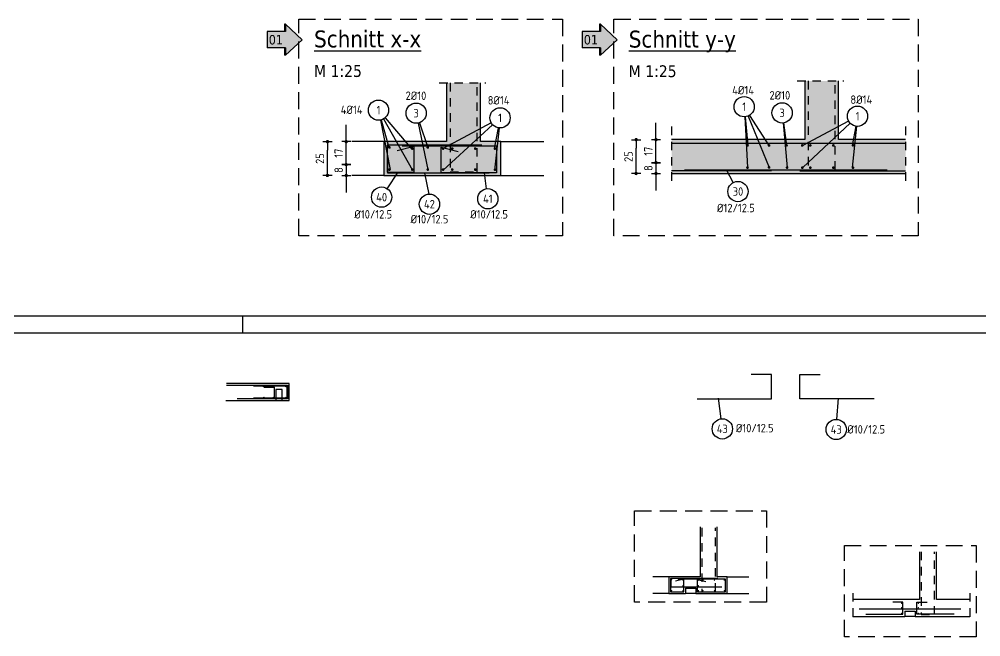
# Model space of a CAD drawing. Extents: x -36 to 85, y -7 to 53.
# Drawn here: x 7.19 to 21.42, y -4.5 to 4.64 of the extents above; entities that cross this region are included whole.
import ezdxf
from ezdxf.enums import TextEntityAlignment as Align

# ---------------------------------------------------------------- set-up
doc = ezdxf.new("R2010")
doc.units = 0
doc.header["$LTSCALE"] = 0.5
for name, pattern in [('AUSGEZOGEN', [1000.01, 1000, 0.01]), ('HIDDEN', [0.375, 0.25, -0.125]), ('STRICHLINIE', [0.75, 0.5, -0.25])]:
    doc.linetypes.add(name, pattern=pattern)
for name, color, linetype in [('BETON', 7, 'Continuous'), ('DETAIL', 7, 'Continuous'), ('grau_hell', 7, 'Continuous'), ('grau_mittel', 7, 'Continuous'), ('HILFE', 7, 'Continuous'), ('index', 7, 'Continuous'), ('MASSE', 7, 'Continuous'), ('OBJEKT', 7, 'Continuous'), ('RAHMEN', 7, 'Continuous'), ('RND', 7, 'Continuous'), ('TEXT', 7, 'Continuous')]:
    doc.layers.add(name, color=color, linetype=linetype)
doc.layers.add('NOPLOT', color=7, linetype='Continuous', plot=False)
doc.styles.add('helv', font='tahoma.ttf')
doc.styles.add('txt', font='isocp.shx')
doc.dimstyles.new('DOT_I', dxfattribs={"dimscale": 0.5, "dimtxt": 0.25, "dimasz": 0.25, "dimexe": 0.1, "dimexo": 0.3, "dimgap": 0.1, "dimtad": 1, "dimdec": 3, "dimzin": 3, "dimtxsty": 'txt', "dimblk": 'DOT', "dimblk1": 'DOT', "dimblk2": 'DOT', "dimsah": 1, "dimcen": 0.1, "dimse1": 1, "dimse2": 1, "dimazin": 0, "dimtfac": 1, "dimtdec": 4, "dimtix": 1, "dimtmove": 2, "dimatfit": 3, "dimfxl": 0, "dimtvp": 1, "dimtolj": 1, "dimtzin": 0, "dimarcsym": 0})

# ---------------------------------------------------------------- blocks, each defined once
blk = doc.blocks.new('DINA0')
at = {"layer": 'RAHMEN', "color": 5}
blk.add_line((2, 0.5), (118.4, 0.5), dxfattribs=at)
at = {"layer": 'RAHMEN', "color": 7}
blk.add_line((21, 0), (21, 0.5), dxfattribs=at)
at = {"layer": 'RAHMEN'}
blk.add_line((0, 0), (118.9, 0), dxfattribs=at)
blk = doc.blocks.new('RND_HIN')
at = {"layer": 'RND', "color": 7, "linetype": 'Continuous'}
blk.add_circle((0, 0), 0.3, dxfattribs=at)
at = {"layer": 'RND', "color": 7, "linetype": 'Continuous', "style": 'txt'}
blk.add_attdef('POSI', text='', height=0.25, dxfattribs=at).set_placement((0, 0), align=Align.MIDDLE)
blk = doc.blocks.new('DOT')
at = {"layer": 'MASSE', "color": 7, "linetype": 'Continuous'}
for p, q in [((0, 0), (-1, 0)), ((0, 0.54), (0, -0.54))]:
    blk.add_line(p, q, dxfattribs=at)
at = {"layer": 'MASSE', "color": 7, "linetype": 'Continuous', "const_width": 0.2}
blk.add_lwpolyline([(-0.1, 0, 1), (0.1, 0, 1)], format="xyb", close=True, dxfattribs=at)
blk = doc.blocks.new('*D45')
at = {"layer": 'Defpoints', "color": 0, "linetype": 'AUSGEZOGEN', "transparency": 16777216}
for p in [(12.029, 2.829), (12.029, 2.829), (12.029, 2.489)]:
    blk.add_point(p, dxfattribs=at)
at = {"layer": 'MASSE', "color": 0, "linetype": 'AUSGEZOGEN', "lineweight": -2, "transparency": 16777216}
for p, q in [((12.029, 2.954), (12.029, 3.079)), ((12.029, 2.489), (12.029, 2.829)), ((12.029, 2.364), (12.029, 2.239))]:
    blk.add_line(p, q, dxfattribs=at)
at = {"layer": 'MASSE', "color": 0, "linetype": 'AUSGEZOGEN', "lineweight": -2, "transparency": 16777216, "xscale": 0.125, "yscale": 0.125, "zscale": 0.125}
for p, rotation in [((12.029, 2.829), 270), ((12.029, 2.489), 90)]:
    blk.add_blockref('DOT', p, dxfattribs=dict(at, rotation=rotation))
at = {"layer": 'MASSE', "color": 0, "linetype": 'AUSGEZOGEN', "transparency": 16777216, "insert": (11.917, 2.659), "char_height": 0.125, "attachment_point": 5, "rotation": 90, "style": 'txt'}
blk.add_mtext('\\A1;17', dxfattribs=at)
blk = doc.blocks.new('*D46')
at = {"layer": 'Defpoints', "color": 0, "linetype": 'AUSGEZOGEN', "transparency": 16777216}
for p in [(12.029, 2.489), (12.029, 2.329), (12.029, 2.329)]:
    blk.add_point(p, dxfattribs=at)
at = {"layer": 'MASSE', "color": 0, "linetype": 'AUSGEZOGEN', "lineweight": -2, "transparency": 16777216}
for p, q in [((12.029, 2.614), (12.029, 2.739)), ((12.029, 2.489), (12.029, 2.329)), ((12.029, 2.204), (12.029, 2.079))]:
    blk.add_line(p, q, dxfattribs=at)
at = {"layer": 'MASSE', "color": 0, "linetype": 'AUSGEZOGEN', "lineweight": -2, "transparency": 16777216, "xscale": 0.125, "yscale": 0.125, "zscale": 0.125}
for p, rotation in [((12.029, 2.489), 270), ((12.029, 2.329), 90)]:
    blk.add_blockref('DOT', p, dxfattribs=dict(at, rotation=rotation))
at = {"layer": 'MASSE', "color": 0, "linetype": 'AUSGEZOGEN', "transparency": 16777216, "insert": (11.917, 2.409), "char_height": 0.125, "attachment_point": 5, "rotation": 90, "style": 'txt'}
blk.add_mtext('\\A1;8', dxfattribs=at)
blk = doc.blocks.new('*D47')
at = {"layer": 'Defpoints', "color": 0, "linetype": 'AUSGEZOGEN', "transparency": 16777216}
for p in [(11.751, 2.829), (11.751, 2.829), (11.751, 2.329)]:
    blk.add_point(p, dxfattribs=at)
at = {"layer": 'MASSE', "color": 0, "linetype": 'AUSGEZOGEN', "lineweight": -2, "transparency": 16777216}
blk.add_line((11.751, 2.454), (11.751, 2.704), dxfattribs=at)
at = {"layer": 'MASSE', "color": 0, "linetype": 'AUSGEZOGEN', "lineweight": -2, "transparency": 16777216, "xscale": 0.125, "yscale": 0.125, "zscale": 0.125}
for p, rotation in [((11.751, 2.829), 90), ((11.751, 2.329), 270)]:
    blk.add_blockref('DOT', p, dxfattribs=dict(at, rotation=rotation))
at = {"layer": 'MASSE', "color": 0, "linetype": 'AUSGEZOGEN', "transparency": 16777216, "insert": (11.639, 2.579), "char_height": 0.125, "attachment_point": 5, "rotation": 90, "style": 'txt'}
blk.add_mtext('\\A1;25', dxfattribs=at)
blk = doc.blocks.new('*D49')
at = {"layer": 'Defpoints', "color": 0, "linetype": 'AUSGEZOGEN', "transparency": 16777216}
for p in [(16.614, 2.858), (16.614, 2.858), (16.614, 2.518)]:
    blk.add_point(p, dxfattribs=at)
at = {"layer": 'MASSE', "color": 0, "linetype": 'AUSGEZOGEN', "lineweight": -2, "transparency": 16777216}
for p, q in [((16.614, 2.983), (16.614, 3.108)), ((16.614, 2.518), (16.614, 2.858)), ((16.614, 2.393), (16.614, 2.268))]:
    blk.add_line(p, q, dxfattribs=at)
at = {"layer": 'MASSE', "color": 0, "linetype": 'AUSGEZOGEN', "lineweight": -2, "transparency": 16777216, "xscale": 0.125, "yscale": 0.125, "zscale": 0.125}
for p, rotation in [((16.614, 2.858), 270), ((16.614, 2.518), 90)]:
    blk.add_blockref('DOT', p, dxfattribs=dict(at, rotation=rotation))
at = {"layer": 'MASSE', "color": 0, "linetype": 'AUSGEZOGEN', "transparency": 16777216, "insert": (16.501, 2.688), "char_height": 0.125, "attachment_point": 5, "rotation": 90, "style": 'txt'}
blk.add_mtext('\\A1;17', dxfattribs=at)
blk = doc.blocks.new('*D50')
at = {"layer": 'Defpoints', "color": 0, "linetype": 'AUSGEZOGEN', "transparency": 16777216}
for p in [(16.614, 2.518), (16.614, 2.358), (16.614, 2.358)]:
    blk.add_point(p, dxfattribs=at)
at = {"layer": 'MASSE', "color": 0, "linetype": 'AUSGEZOGEN', "lineweight": -2, "transparency": 16777216}
for p, q in [((16.614, 2.643), (16.614, 2.768)), ((16.614, 2.518), (16.614, 2.358)), ((16.614, 2.233), (16.614, 2.108))]:
    blk.add_line(p, q, dxfattribs=at)
at = {"layer": 'MASSE', "color": 0, "linetype": 'AUSGEZOGEN', "lineweight": -2, "transparency": 16777216, "xscale": 0.125, "yscale": 0.125, "zscale": 0.125}
for p, rotation in [((16.614, 2.518), 270), ((16.614, 2.358), 90)]:
    blk.add_blockref('DOT', p, dxfattribs=dict(at, rotation=rotation))
at = {"layer": 'MASSE', "color": 0, "linetype": 'AUSGEZOGEN', "transparency": 16777216, "insert": (16.501, 2.438), "char_height": 0.125, "attachment_point": 5, "rotation": 90, "style": 'txt'}
blk.add_mtext('\\A1;8', dxfattribs=at)
blk = doc.blocks.new('*D51')
at = {"layer": 'Defpoints', "color": 0, "linetype": 'AUSGEZOGEN', "transparency": 16777216}
for p in [(16.32, 2.858), (16.32, 2.858), (16.32, 2.358)]:
    blk.add_point(p, dxfattribs=at)
at = {"layer": 'MASSE', "color": 0, "linetype": 'AUSGEZOGEN', "lineweight": -2, "transparency": 16777216}
blk.add_line((16.32, 2.483), (16.32, 2.733), dxfattribs=at)
at = {"layer": 'MASSE', "color": 0, "linetype": 'AUSGEZOGEN', "lineweight": -2, "transparency": 16777216, "xscale": 0.125, "yscale": 0.125, "zscale": 0.125}
for p, rotation in [((16.32, 2.858), 90), ((16.32, 2.358), 270)]:
    blk.add_blockref('DOT', p, dxfattribs=dict(at, rotation=rotation))
at = {"layer": 'MASSE', "color": 0, "linetype": 'AUSGEZOGEN', "transparency": 16777216, "insert": (16.207, 2.608), "char_height": 0.125, "attachment_point": 5, "rotation": 90, "style": 'txt'}
blk.add_mtext('\\A1;25', dxfattribs=at)
blk = doc.blocks.new('hin_ind5')
at = {"layer": 'grau_hell', "linetype": 'AUSGEZOGEN'}
h = blk.add_hatch(color=9, dxfattribs=at)
h.dxf.hatch_style = 2
h.paths.add_polyline_path([(0, 0), (0.619, -0.577), (0.619, -0.3), (1.306, -0.3), (1.306, 0.3), (0.619, 0.3), (0.619, 0.577)])
h.paths.add_polyline_path([(0.34, -0.274), (1.311, -0.274), (1.311, 0.274), (0.34, 0.274)], flags=9)
at = {"layer": 'OBJEKT', "linetype": 'AUSGEZOGEN'}
for points in [[(0.619, 0.3), (0.66, 0.3), (0.66, 0.577), (0.619, 0.577)], [(0.619, -0.577), (0.66, -0.577), (0.66, -0.3), (0.619, -0.3)]]:
    blk.add_hatch(color=1, dxfattribs=at).paths.add_polyline_path(points)
at = {"layer": 'OBJEKT', "color": 1, "linetype": 'AUSGEZOGEN'}
for p, q in [((0, 0), (0.619, 0.577)), ((0.619, 0.577), (0.619, 0.3)), ((0.619, 0.577), (0.66, 0.577)), ((0.66, 0.577), (0.66, 0.3)), ((0, 0), (0.619, -0.577)), ((0.619, 0.3), (1.306, 0.3)), ((1.306, 0.3), (1.306, -0.3)), ((0.619, -0.3), (0.619, -0.577)), ((0.619, -0.3), (1.306, -0.3)), ((0.66, -0.3), (0.66, -0.577))]:
    blk.add_line(p, q, dxfattribs=at)
at = {"layer": 'OBJEKT', "color": 7, "linetype": 'AUSGEZOGEN'}
blk.add_line((0.619, -0.577), (0.66, -0.577), dxfattribs=at)
at = {"layer": 'index', "color": 1, "linetype": 'Continuous', "style": 'helv'}
blk.add_attdef('INDEX', text='', height=0.35, rotation=360, dxfattribs=at).set_placement((1.259, 0), align=Align.MIDDLE_RIGHT)

msp = doc.modelspace()

# ---------------------------------------------------------------- hatches: boundary and pattern name
at = {"layer": 'grau_mittel'}
for points in [[(16.8454, 2.8584), (16.8454, 2.3584), (18.3853, 2.3584), (18.6853, 2.3584), (20.3082, 2.3584), (20.3082, 2.8584), (19.3153, 2.8584), (19.3153, 3.7274), (18.8153, 3.7274), (18.8153, 2.8584)], [(14.3151, 2.329), (14.3151, 2.829), (14.0151, 2.829), (14.0151, 3.698), (13.5151, 3.698), (13.5151, 2.829), (12.5851, 2.829), (12.5851, 2.329), (13.0851, 2.329), (13.3851, 2.329)]]:
    msp.add_hatch(color=61, dxfattribs=at).paths.add_polyline_path(points)

# ---------------------------------------------------------------- linework, layer by layer
at = {"layer": 'BETON', "color": 6, "linetype": 'AUSGEZOGEN', "lineweight": -2}
for p, q in [((18.8153, 3.7274), (18.8153, 2.8584)), ((19.3153, 2.8584), (19.3153, 3.7274)), ((13.5151, 3.698), (13.5151, 2.829)), ((14.0151, 2.829), (14.0151, 3.698)), ((18.8153, 2.8584), (16.8454, 2.8584)), ((20.3082, 2.8584), (19.3153, 2.8584)), ((12.5851, 2.829), (12.5851, 2.329)), ((13.5151, 2.829), (12.5851, 2.829)), ((14.3151, 2.829), (14.0151, 2.829)), ((14.3151, 2.329), (14.3151, 2.829)), ((12.5851, 2.329), (14.3151, 2.329)), ((16.8454, 2.3584), (20.3082, 2.3584)), ((17.268, -2.8678), (17.268, -3.6068)), ((17.518, -3.6068), (17.518, -2.8678)), ((20.514, -3.2366), (20.514, -3.9445)), ((20.764, -3.9445), (20.764, -3.2366)), ((17.268, -3.6068), (16.803, -3.6068)), ((16.803, -3.6068), (16.803, -3.8568)), ((17.668, -3.6068), (17.518, -3.6068)), ((17.668, -3.8568), (17.668, -3.6068)), ((17.053, -3.7768), (17.203, -3.7768)), ((17.053, -3.7768), (17.053, -3.8568)), ((17.203, -3.7768), (17.203, -3.8568)), ((16.803, -3.8568), (17.053, -3.8568)), ((17.203, -3.8568), (17.668, -3.8568)), ((20.514, -3.9445), (19.5291, -3.9445)), ((21.2605, -3.9445), (20.764, -3.9445)), ((20.299, -4.1145), (20.449, -4.1145)), ((20.299, -4.1145), (20.299, -4.1945)), ((20.449, -4.1145), (20.449, -4.1945)), ((19.5291, -4.1945), (20.299, -4.1945)), ((20.449, -4.1945), (21.2605, -4.1945))]:
    msp.add_line(p, q, dxfattribs=at)
at = {"layer": 'BETON', "color": 6, "linetype": 'AUSGEZOGEN'}
for p, q in [((11.1835, -0.7506), (10.2549, -0.7506)), ((11.0785, -0.8356), (10.9885, -0.8356)), ((10.9885, -0.8356), (10.9885, -1.0006)), ((11.0785, -1.0006), (11.0785, -0.8356)), ((11.1835, -1.0006), (11.1835, -0.7506)), ((10.2443, -1.0006), (10.9885, -1.0006)), ((11.0785, -1.0006), (11.1835, -1.0006))]:
    msp.add_line(p, q, dxfattribs=at)
at = {"layer": 'DETAIL', "color": 102, "linetype": 'STRICHLINIE'}
for points in [[(11.3263, 1.436), (11.3263, 4.6397), (15.2301, 4.6397), (15.2301, 1.436)], [(15.9895, 1.436), (15.9895, 4.6397), (20.4962, 4.6397), (20.4962, 1.436)], [(16.2958, -3.9815), (16.2958, -2.631), (18.2478, -2.631), (18.2478, -3.9815)], [(19.4026, -4.4951), (19.4026, -3.1446), (21.3545, -3.1446), (21.3545, -4.4951)]]:
    msp.add_lwpolyline(points, close=True, dxfattribs=at)
at = {"layer": 'HILFE', "color": 102, "linetype": 'HIDDEN'}
for p, q in [((18.7057, 3.7274), (19.394, 3.7274)), ((13.4055, 3.698), (14.0938, 3.698)), ((16.8454, 3.0515), (16.8454, 2.1603)), ((20.3082, 3.0515), (20.3082, 2.1603)), ((19.5291, -3.848), (19.5291, -4.2936)), ((21.2605, -3.848), (21.2605, -4.2936))]:
    msp.add_line(p, q, dxfattribs=at)
at = {"layer": 'NOPLOT', "color": 191, "linetype": 'Continuous'}
for points in [[(10.6585, -0.7756), (11.1585, -0.7756), (11.1585, -0.9756), (10.6585, -0.9756)], [(10.6585, -0.7856), (11.1485, -0.7856), (11.1485, -0.9656), (10.6585, -0.9656)]]:
    msp.add_lwpolyline(points, dxfattribs=at)
at = {"layer": 'OBJEKT', "color": 7, "linetype": 'AUSGEZOGEN'}
for p, q in [((12.5851, 2.829), (12.1107, 2.829)), ((14.3151, 2.829), (14.9556, 2.829)), ((12.5851, 2.329), (12.1107, 2.329)), ((14.3151, 2.329), (14.9556, 2.329)), ((10.9885, -1.0006), (11.0785, -1.0006)), ((16.803, -3.6068), (16.5658, -3.6068)), ((17.668, -3.6068), (17.9882, -3.6068)), ((16.803, -3.8568), (16.5658, -3.8568)), ((17.203, -3.8568), (17.053, -3.8568)), ((17.668, -3.8568), (17.9882, -3.8568)), ((20.449, -4.1945), (20.299, -4.1945))]:
    msp.add_line(p, q, dxfattribs=at)
at = {"layer": 'RND', "color": 102, "linetype": 'AUSGEZOGEN'}
for p, q in [((12.5352, 3.1477), (12.6784, 2.4154)), ((12.5463, 3.1503), (12.6584, 2.7433)), ((12.5805, 3.1645), (13.0108, 2.4067)), ((12.604, 3.181), (12.9986, 2.7197)), ((17.9277, 3.1957), (17.971, 2.4472)), ((17.9328, 3.1961), (17.9716, 2.7733)), ((17.9762, 3.2068), (18.2889, 2.4479)), ((17.9972, 3.2174), (18.2851, 2.7703)), ((13.0927, 3.1035), (13.2367, 2.4147)), ((13.1122, 3.1087), (13.2361, 2.7436)), ((14.1957, 3.0794), (13.4637, 2.4054)), ((14.1741, 3.1097), (13.4723, 2.7306)), ((14.2782, 3.0336), (14.2202, 2.7273)), ((14.2903, 3.0318), (14.2242, 2.4074)), ((18.4944, 3.1052), (18.5544, 2.4449)), ((18.5003, 3.1059), (18.5439, 2.7738)), ((19.4661, 3.131), (18.7891, 2.7731)), ((19.4872, 3.1022), (18.7891, 2.4441)), ((19.5715, 3.0569), (19.5204, 2.7735)), ((19.5816, 3.0556), (19.5204, 2.4448)), ((12.6356, 2.1334), (12.7981, 2.379)), ((13.2556, 2.0537), (13.1945, 2.3604)), ((14.1054, 2.1331), (14.0743, 2.3694)), ((17.7573, 2.2234), (17.6554, 2.4143)), ((17.5779, -1.271), (17.5406, -0.9671)), ((19.2929, -1.2795), (19.3148, -0.9671))]:
    msp.add_line(p, q, dxfattribs=at)
at = {"layer": 'RND', "color": 7, "linetype": 'HIDDEN'}
for points in [[(18.8653, 3.7274), (18.8653, 2.4143), (19.2653, 2.4143), (19.2653, 3.7274)], [(13.5651, 3.698), (13.5651, 2.3849), (13.9651, 2.3849), (13.9651, 3.698)], [(17.293, -2.8851), (17.293, -3.8289), (17.493, -3.8289), (17.493, -2.8851)], [(20.539, -3.2366), (20.539, -4.1666), (20.739, -4.1666), (20.739, -3.2366)]]:
    msp.add_lwpolyline(points, dxfattribs=at)
at = {"layer": 'RND', "color": 1, "linetype": 'AUSGEZOGEN'}
for points in [[(14.0351, 2.779), (12.6351, 2.779), (12.6351, 2.379), (13.0351, 2.379), (13.0351, 2.759), (12.7835, 2.6935)], [(12.8551, 2.7694), (14.2551, 2.7694), (14.2551, 2.3694), (13.4351, 2.3694), (13.4351, 2.7494), (13.6867, 2.6839)], [(16.8454, 2.8084), (20.3082, 2.8084)], [(14.1435, 2.3604), (12.6435, 2.3604), (12.6435, 2.5604)], [(18.3246, 2.3953), (16.8454, 2.3953)], [(17.0353, 2.4143), (20.0353, 2.4143)], [(18.7421, 2.3953), (20.3082, 2.3953)], [(17.2246, -0.9754), (18.3246, -0.9754), (18.3246, -0.6154), (18.0246, -0.6154)], [(19.8421, -0.9754), (18.7421, -0.9754), (18.7421, -0.6154), (19.0421, -0.6154)], [(10.2549, -0.7756), (11.1585, -0.7756)], [(10.8135, -0.8024), (10.9635, -0.8024), (10.9635, -0.9756), (10.4135, -0.9756)], [(17.528, -3.6318), (16.828, -3.6318), (16.828, -3.8318), (17.028, -3.8318), (17.028, -3.6418), (16.9022, -3.6745)], [(17.5887, -3.7606), (16.8387, -3.7606), (16.8387, -3.6606)], [(16.938, -3.6366), (17.638, -3.6366), (17.638, -3.8366), (17.228, -3.8366), (17.228, -3.6466), (17.3538, -3.6794)], [(19.7187, -4.1624), (20.2687, -4.1624), (20.2687, -3.9824), (20.1187, -3.9824)], [(21.0275, -4.1624), (20.4775, -4.1624), (20.4775, -3.9824), (20.6275, -3.9824)], [(19.624, -4.0803), (21.124, -4.0803)]]:
    msp.add_lwpolyline(points, dxfattribs=at)
at = {"layer": 'RND', "color": 7, "linetype": 'AUSGEZOGEN'}
for points, const_width in [([(12.6584, 2.7433, 1), (12.6784, 2.7433, 1)], 0.02), ([(12.9959, 2.7266, 1), (13.0159, 2.7266, 1)], 0.02), ([(13.2261, 2.7436, 1), (13.2461, 2.7436, 1)], 0.02), ([(13.4532, 2.7266, 1), (13.4732, 2.7266, 1)], 0.02), ([(13.5877, 2.7266, 1), (13.6077, 2.7266, 1)], 0.02), ([(13.929, 2.7266, 1), (13.949, 2.7266, 1)], 0.02), ([(14.2202, 2.7266, 1), (14.2402, 2.7266, 1)], 0.02), ([(17.9586, 2.7727, 1), (17.9786, 2.7727, 1)], 0.02), ([(18.2776, 2.7723, 1), (18.2976, 2.7723, 1)], 0.02), ([(18.5364, 2.7735, 1), (18.5564, 2.7735, 1)], 0.02), ([(18.7891, 2.7731, -1), (18.7691, 2.7731, -1)], 0.02), ([(18.8879, 2.7727, 1), (18.9079, 2.7727, 1)], 0.02), ([(19.2292, 2.7727, 1), (19.2492, 2.7727, 1)], 0.02), ([(19.5204, 2.7735, 1), (19.5404, 2.7735, 1)], 0.02), ([(12.6584, 2.4154, 1), (12.6784, 2.4154, 1)], 0.02), ([(12.9959, 2.4154, 1), (13.0159, 2.4154, 1)], 0.02), ([(13.2264, 2.4165, 1), (13.2464, 2.4165, 1)], 0.02), ([(13.4532, 2.4154, 1), (13.4732, 2.4154, 1)], 0.02), ([(13.5877, 2.4154, 1), (13.6077, 2.4154, 1)], 0.02), ([(13.929, 2.4154, 1), (13.949, 2.4154, 1)], 0.02), ([(14.2202, 2.4154, 1), (14.2402, 2.4154, 1)], 0.02), ([(17.9586, 2.4448, 1), (17.9786, 2.4448, 1)], 0.02), ([(18.2776, 2.4479, 1), (18.2976, 2.4479, 1)], 0.02), ([(18.5648, 2.4458, -1), (18.5448, 2.4458, -1)], 0.02), ([(18.7891, 2.4441, -1), (18.7691, 2.4441, -1)], 0.02), ([(18.8879, 2.4448, 1), (18.9079, 2.4448, 1)], 0.02), ([(19.2292, 2.4448, 1), (19.2492, 2.4448, 1)], 0.02), ([(19.5204, 2.4448, 1), (19.5404, 2.4448, 1)], 0.02), ([(16.8396, -3.6497, 1), (16.8496, -3.6497, 1)], 0.01), ([(17.0084, -3.658, 1), (17.0184, -3.658, 1)], 0.01), ([(17.237, -3.658, 1), (17.247, -3.658, 1)], 0.01), ([(17.3043, -3.658, 1), (17.3143, -3.658, 1)], 0.01), ([(17.4749, -3.658, 1), (17.4849, -3.658, 1)], 0.01), ([(17.6205, -3.658, 1), (17.6305, -3.658, 1)], 0.01), ([(16.8396, -3.8136, 1), (16.8496, -3.8136, 1)], 0.01), ([(17.0084, -3.7402, 1), (17.0184, -3.7402, 1)], 0.01), ([(17.0084, -3.8136, 1), (17.0184, -3.8136, 1)], 0.01), ([(17.237, -3.7402, 1), (17.247, -3.7402, 1)], 0.01), ([(17.237, -3.8136, 1), (17.247, -3.8136, 1)], 0.01), ([(17.3043, -3.8136, 1), (17.3143, -3.8136, 1)], 0.01), ([(17.4749, -3.8136, 1), (17.4849, -3.8136, 1)], 0.01), ([(17.6205, -3.8136, 1), (17.6305, -3.8136, 1)], 0.01), ([(20.2452, -3.9997, 1), (20.2552, -3.9997, 1)], 0.01), ([(20.2452, -4.0662, 1), (20.2552, -4.0662, 1)], 0.01), ([(20.5009, -3.9997, -1), (20.4909, -3.9997, -1)], 0.01), ([(20.5009, -4.0662, -1), (20.4909, -4.0662, -1)], 0.01), ([(20.2452, -4.1498, 1), (20.2552, -4.1498, 1)], 0.01), ([(20.5009, -4.1498, -1), (20.4909, -4.1498, -1)], 0.01)]:
    msp.add_lwpolyline(points, format="xyb", close=True, dxfattribs=dict(at, const_width=const_width))
for centre in [(10.8074, -0.7926), (10.9543, -0.7926), (11.1415, -0.7926), (10.8074, -0.9586), (10.9543, -0.9586), (11.1415, -0.9586)]:
    msp.add_circle(centre, 0.007, dxfattribs=at)

# ---------------------------------------------------------------- block references
at = {"xscale": 0.5, "yscale": 0.5, "zscale": 0.5}
msp.add_blockref('DINA0', (0, 0), dxfattribs=at)
at = {"layer": 'index', "color": 7, "linetype": 'AUSGEZOGEN'}
ref = msp.add_blockref('hin_ind5', (11.3785, 4.3368), dxfattribs=dict(at, xscale=-0.4, yscale=0.4, zscale=0.4))
ref.add_attrib('INDEX', '01', dxfattribs={"color": 1, "linetype": 'Continuous', "height": 0.14, "rotation": 360, "style": 'helv'}).set_placement((11.0928, 4.3368), align=Align.MIDDLE_RIGHT)
ref = msp.add_blockref('hin_ind5', (16.0418, 4.3368), dxfattribs=dict(at, xscale=-0.4, yscale=0.4, zscale=0.4))
ref.add_attrib('INDEX', '01', dxfattribs={"color": 1, "linetype": 'Continuous', "height": 0.14, "rotation": 360, "style": 'helv'}).set_placement((15.756, 4.3368), align=Align.MIDDLE_RIGHT)
at = {"layer": 'RND', "color": 7, "linetype": 'AUSGEZOGEN', "xscale": 0.5, "yscale": 0.5, "zscale": 0.5}
for p, values in [((12.5065, 3.295), {'POSI': '1'}), ((17.919, 3.3455), {'POSI': '1'}), ((13.064, 3.2507), {'POSI': '3'}), ((14.306, 3.181), {'POSI': '1'}), ((18.4808, 3.2546), {'POSI': '3'}), ((19.5966, 3.2048), {'POSI': '1'}), ((12.5529, 2.0084), {'POSI': '40'}), ((17.8279, 2.0911), {'POSI': '30'}), ((13.2602, 1.9037), {'POSI': '42'}), ((14.125, 1.9844), {'POSI': '41'}), ((17.5961, -1.4199), {'POSI': '43'}), ((19.2824, -1.4291), {'POSI': '43'})]:
    msp.add_blockref('RND_HIN', p, dxfattribs=at).add_auto_attribs(values)

# ---------------------------------------------------------------- texts
at = {"layer": 'TEXT', "color": 6, "linetype": 'AUSGEZOGEN', "style": 'helv'}
for s, p in [('%%uSchnitt x-x', (11.5532, 4.2236)), ('%%uSchnitt y-y', (16.2113, 4.2209))]:
    msp.add_text(s, height=0.25, dxfattribs=at).set_placement(p)
at = {"layer": 'TEXT', "color": 1, "linetype": 'AUSGEZOGEN', "style": 'helv'}
for p in [(11.5532, 3.7861), (16.2113, 3.7834)]:
    msp.add_text('M 1:25', height=0.175, dxfattribs=at).set_placement(p)
at = {"layer": 'TEXT', "color": 7, "linetype": 'AUSGEZOGEN', "style": 'txt'}
for s, p in [('2%%C10', (12.9076, 3.446)), ('4%%C14', (17.7424, 3.5279)), ('2%%C10', (18.294, 3.4515)), ('8%%C14', (14.1232, 3.3779)), ('8%%C14', (19.4921, 3.3876)), ('4%%C14', (11.9476, 3.2379)), ('%%C12/12.5', (17.5167, 1.7847)), ('%%C10/12.5', (12.1489, 1.6913)), ('%%C10/12.5', (12.9816, 1.6199)), ('%%C10/12.5', (13.8638, 1.6913)), ('%%C10/12.5', (17.7962, -1.4707)), ('%%C10/12.5', (19.4456, -1.4896))]:
    msp.add_text(s, height=0.125, dxfattribs=at).set_placement(p)

# ---------------------------------------------------------------- dimensions: what is measured, and where the dimension line sits
at = {"layer": 'MASSE', "color": 7, "linetype": 'AUSGEZOGEN'}
for base, p1, p2, picture, middle in [((12.0295, 2.829), (12.0295, 2.489), (12.0295, 2.829), '*D45', (11.917, 2.659)), ((16.6136, 2.8584), (16.6136, 2.5184), (16.6136, 2.8584), '*D49', (16.5011, 2.6884)), ((11.7511, 2.829), (11.7511, 2.329), (11.7511, 2.829), '*D47', (11.6385, 2.579)), ((16.3196, 2.8584), (16.3196, 2.3584), (16.3196, 2.8584), '*D51', (16.2071, 2.6084)), ((12.0295, 2.329), (12.0295, 2.489), (12.0295, 2.329), '*D46', (11.917, 2.409)), ((16.6136, 2.3584), (16.6136, 2.5184), (16.6136, 2.3584), '*D50', (16.5011, 2.4384))]:
    dim = msp.add_linear_dim(base=base, p1=p1, p2=p2, angle=90, dimstyle='DOT_I', override={"dimdec": 0, "dimlfac": 50}, dxfattribs=at)
    dim.commit()
    dim.dimension.update_dxf_attribs({"geometry": picture, "text_midpoint": middle})

doc.saveas('drawing.dxf')
